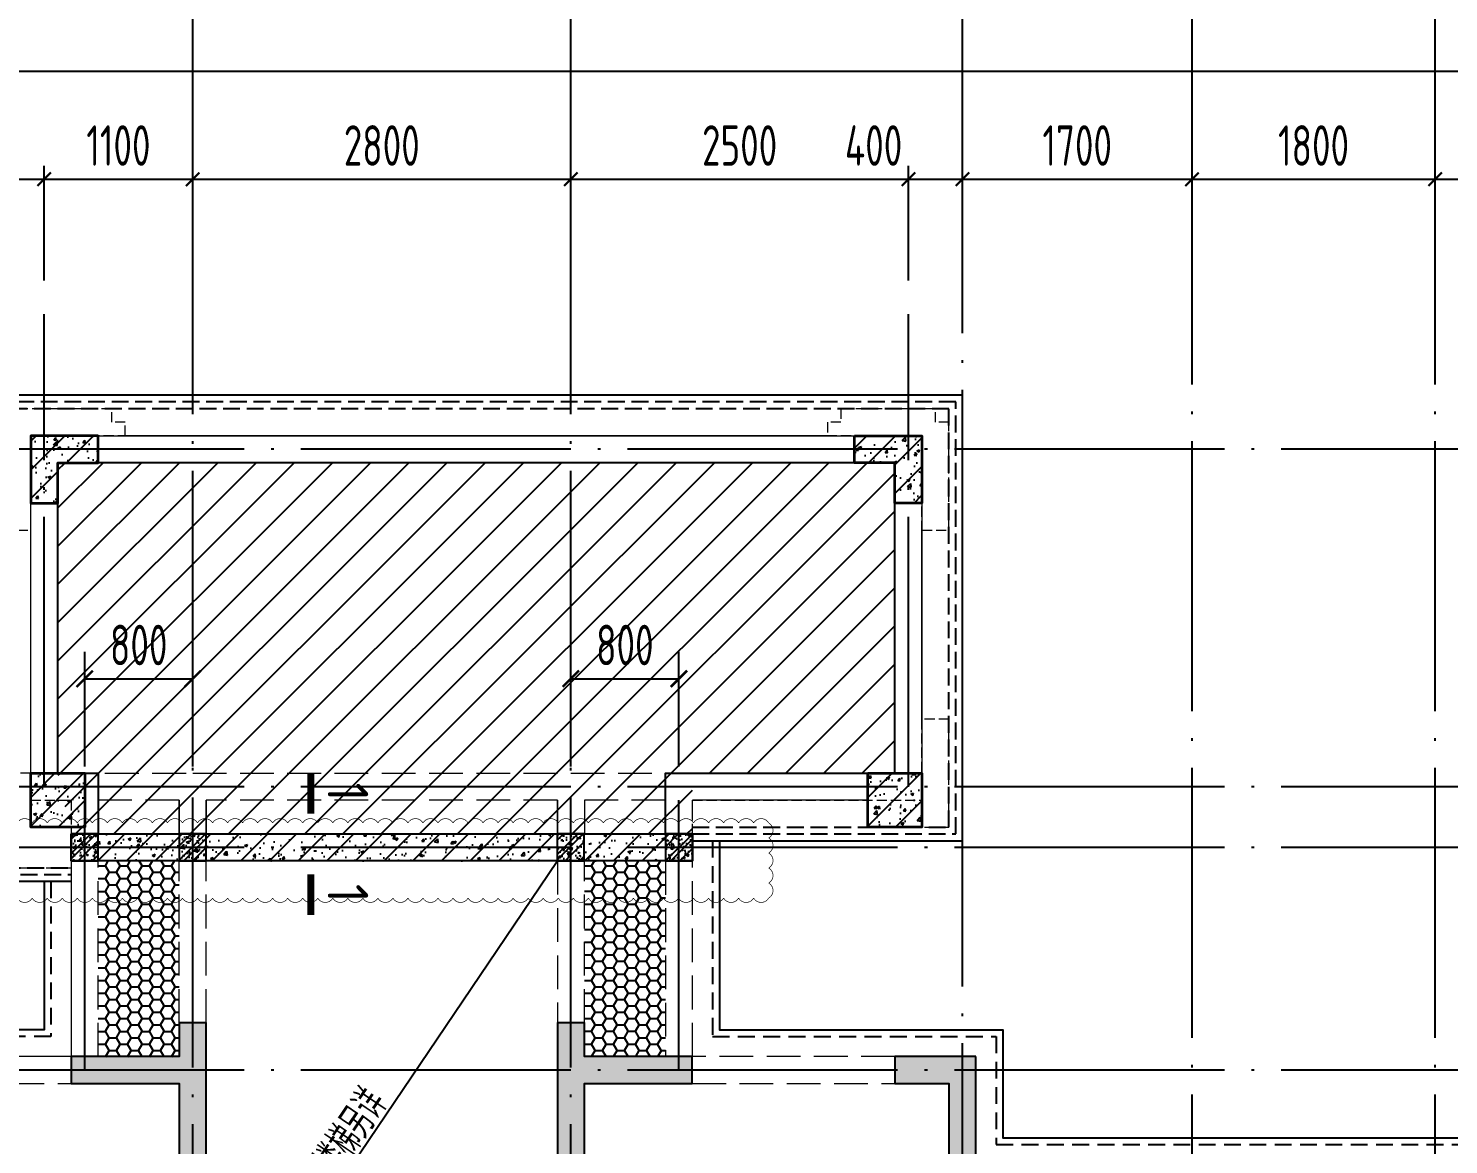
# Model space of a CAD drawing. Extents: x -1058961 to 23600, y -449123 to 2751847.
# Drawn here: x -297719 to -287202, y -42462 to -34193 of the extents above; entities that cross this region are included whole.
import ezdxf

# ---------------------------------------------------------------- set-up
doc = ezdxf.new("R2010")
doc.units = 0
doc.header["$LTSCALE"] = 1000
for name, pattern in [('__DASH', [0.35, 0.25, -0.1]), ('DASH', [0.35, 0.25, -0.1]), ('DOTE', [2.42, 2, -0.2, 0.02, -0.2]), ('HIDDEN', [0.375, 0.25, -0.125])]:
    doc.linetypes.add(name, pattern=pattern)
doc.layers.get('0').update_dxf_attribs({"linetype": 'CONTINUOUS'})
doc.layers.get('DEFPOINTS').update_dxf_attribs({"linetype": 'CONTINUOUS'})
for name, color, linetype in [('A-AXIS', 1, 'CONTINUOUS'), ('A-DOTE', 10, 'DOTE'), ('HATCH', 8, 'CONTINUOUS'), ('ROOF', 183, 'CONTINUOUS'), ('S-B板填充', 251, 'CONTINUOUS'), ('S-B板配筋号', 7, 'CONTINUOUS'), ('S-L主梁线', 4, 'DASH'), ('S-Q墙填充', 252, 'CONTINUOUS'), ('S-Q墙实线', 6, 'CONTINUOUS'), ('S-Q墙标注', 3, 'CONTINUOUS'), ('S-Y一般标注', 3, 'CONTINUOUS'), ('S-Z柱填充', 252, 'CONTINUOUS'), ('S-Z柱实线', 6, 'CONTINUOUS'), ('S-构造柱', 212, 'CONTINUOUS'), ('THICK', 6, 'CONTINUOUS'), ('看线', 251, 'CONTINUOUS'), ('立面-看线', 251, 'CONTINUOUS')]:
    doc.layers.add(name, color=color, linetype=linetype)
doc.layers.add('审图修改', color=2, linetype='CONTINUOUS', plot=False)
doc.layers.add('配箍校核', color=34, linetype='CONTINUOUS', plot=False)
doc.layers.add('平面-看线', color=45, linetype='CONTINUOUS', lineweight=15)
doc.styles.add('TSSD_DIMENSION', font='Tssdeng.shx', dxfattribs={"width": 0.7, "bigfont": 'tssdchn.shx'})
doc.styles.add('TSSD_Label', font='Tssdeng.shx', dxfattribs={"width": 0.7, "bigfont": 'hztxt.shx'})
doc.styles.add('TSSD_REIN', font='tssdeng.shx', dxfattribs={"width": 0.7, "height": 300, "bigfont": 'tssdchn.shx'})
doc.styles.add('结构文字', font='zstxt.shx', dxfattribs={"width": 0.7, "bigfont": 'zshz.shx'})
doc.dimstyles.new('STRUCK', dxfattribs={"dimtxt": 400, "dimasz": 121, "dimexe": 200, "dimexo": 150, "dimgap": 115, "dimtad": 1, "dimdec": 0, "dimdsep": 46, "dimtxsty": '结构文字', "dimblk": 'ARCHTICK', "dimcen": 400, "dimclrd": 3, "dimclre": 3, "dimclrt": 7, "dimadec": 0, "dimazin": 0, "dimtfac": 1, "dimtdec": 0, "dimtix": 1, "dimtmove": 2, "dimatfit": 3, "dimldrblk": '_DIMX', "dimfxl": 0, "dimtolj": 1, "dimtzin": 0, "dimarcsym": 0})
doc.dimstyles.new('TSSD_100_100', dxfattribs={"dimtxt": 300, "dimasz": 100, "dimexe": 100, "dimexo": 250, "dimgap": 100, "dimtad": 1, "dimdec": 0, "dimzin": 0, "dimdsep": 46, "dimtxsty": 'TSSD_DIMENSION', "dimblk": 'ARCHTICK', "dimcen": 0, "dimdle": 100, "dimclrt": 7, "dimadec": 0, "dimazin": 0, "dimtfac": 1, "dimtdec": 0, "dimtix": 1, "dimtmove": 2, "dimatfit": 3, "dimldrblk": 'ARCHTICK', "dimfxl": 0, "dimtolj": 1, "dimtzin": 0, "dimarcsym": 0})
pattern_1 = [(50, (46738.58, -83346.06), (215.17805, -18.82564), [22.5, -247.5]), (355, (46738.58, -83346.06), (-41.6254, 225.65764), [18, -198]), (100.4514, (46756.5, -83347.63), (173.55281, 206.83186), [19.12206, -210.34263]), (46.1842, (46738.58, -83286.06), (320.1723, -49.6557), [33.75, -371.25]), (96.6356, (46765.26, -83290.2), (280.3988, 292.23536), [28.6831, -315.5139]), (351.1842, (46738.58, -83286.06), (280.3986, 292.2356), [27, -297]), (21, (46768.58, -83301.06), (179.07212, -120.78567), [22.5, -247.5]), (326, (46768.58, -83301.06), (72.9946, 217.545), [18, -198]), (71.4514, (46783.5, -83311.13), (252.0668, 96.75915), [19.12206, -210.34263]), (37.5, (46738.58, -83346.06), (3.647957, 99.868156), [0, -195.6, 0, -201, 0, -198.75]), (7.5, (46738.58, -83346.06), (78.92086, 118.323514), [0, -114.6, 0, -191.1, 0, -75.75]), (327.5, (46671.68, -83346.06), (160.14673, -6.76646), [0, -75, 0, -234, 0, -310.5]), (317.5, (46641.68, -83346.06), (174.95585, 30.0315), [0, -97.5, 0, -155.4, 0, -220.5]), (45, (46738.58, -83346.06), (-106.06602, 106.06602), [])]

# ---------------------------------------------------------------- blocks, each defined once
blk = doc.blocks.new('_ArchTick')
at = {"color": 0, "linetype": 'ByBlock', "const_width": 0.15}
blk.add_lwpolyline([(-0.5, -0.5), (0.5, 0.5)], dxfattribs=at)
blk = doc.blocks.new('*D3140')
at = {"layer": 'DEFPOINTS', "color": 0}
for p in [(40700, 22100), (39600, 21100), (40700, 21100)]:
    blk.add_point(p, dxfattribs=at)
at = {"layer": 'S-Y一般标注', "color": 0, "lineweight": -2}
for p, q in [((39600, 21350), (39600, 22200)), ((40700, 21350), (40700, 22200)), ((39500, 22100), (40800, 22100))]:
    blk.add_line(p, q, dxfattribs=at)
at = {"layer": 'S-Y一般标注', "color": 0, "lineweight": -2, "xscale": 100, "yscale": 100, "zscale": 100, "rotation": 180}
blk.add_blockref('_ArchTick', (39600, 22100), dxfattribs=at)
at = {"layer": 'S-Y一般标注', "color": 0, "lineweight": -2, "xscale": 100, "yscale": 100, "zscale": 100}
blk.add_blockref('_ArchTick', (40700, 22100), dxfattribs=at)
at = {"layer": 'S-Y一般标注', "color": 7, "insert": (40150, 22350), "char_height": 300, "attachment_point": 5, "style": 'TSSD_DIMENSION'}
blk.add_mtext('\\A1;1100', dxfattribs=at)
blk = doc.blocks.new('*D3141')
at = {"layer": 'DEFPOINTS', "color": 0}
for p in [(43500, 22100), (40700, 21100), (43500, 21100)]:
    blk.add_point(p, dxfattribs=at)
at = {"layer": 'S-Y一般标注', "color": 0, "lineweight": -2}
for p, q in [((40700, 21350), (40700, 22200)), ((43500, 21350), (43500, 22200)), ((40600, 22100), (43600, 22100))]:
    blk.add_line(p, q, dxfattribs=at)
at = {"layer": 'S-Y一般标注', "color": 0, "lineweight": -2, "xscale": 100, "yscale": 100, "zscale": 100, "rotation": 180}
blk.add_blockref('_ArchTick', (40700, 22100), dxfattribs=at)
at = {"layer": 'S-Y一般标注', "color": 0, "lineweight": -2, "xscale": 100, "yscale": 100, "zscale": 100}
blk.add_blockref('_ArchTick', (43500, 22100), dxfattribs=at)
at = {"layer": 'S-Y一般标注', "color": 7, "insert": (42100, 22350), "char_height": 300, "attachment_point": 5, "style": 'TSSD_DIMENSION'}
blk.add_mtext('\\A1;2800', dxfattribs=at)
blk = doc.blocks.new('*D3142')
at = {"layer": 'DEFPOINTS', "color": 0}
for p in [(46400, 22100), (46000, 21100), (46400, 21100)]:
    blk.add_point(p, dxfattribs=at)
at = {"layer": 'S-Y一般标注', "color": 0, "lineweight": -2}
for p, q in [((46000, 21350), (46000, 22200)), ((46400, 21350), (46400, 22200)), ((45900, 22100), (46500, 22100))]:
    blk.add_line(p, q, dxfattribs=at)
at = {"layer": 'S-Y一般标注', "color": 0, "lineweight": -2, "xscale": 100, "yscale": 100, "zscale": 100, "rotation": 180}
blk.add_blockref('_ArchTick', (46000, 22100), dxfattribs=at)
at = {"layer": 'S-Y一般标注', "color": 0, "lineweight": -2, "xscale": 100, "yscale": 100, "zscale": 100}
blk.add_blockref('_ArchTick', (46400, 22100), dxfattribs=at)
at = {"layer": 'S-Y一般标注', "color": 7, "insert": (45742, 22350), "char_height": 300, "attachment_point": 5, "style": 'TSSD_DIMENSION'}
blk.add_mtext('\\A1;400', dxfattribs=at)
blk = doc.blocks.new('*D3143')
at = {"layer": 'DEFPOINTS', "color": 0}
for p in [(48100, 22100), (46400, 21100), (48100, 21100)]:
    blk.add_point(p, dxfattribs=at)
at = {"layer": 'S-Y一般标注', "color": 0, "lineweight": -2}
for p, q in [((46400, 21350), (46400, 22200)), ((48100, 21350), (48100, 22200)), ((46300, 22100), (48200, 22100))]:
    blk.add_line(p, q, dxfattribs=at)
at = {"layer": 'S-Y一般标注', "color": 0, "lineweight": -2, "xscale": 100, "yscale": 100, "zscale": 100, "rotation": 180}
blk.add_blockref('_ArchTick', (46400, 22100), dxfattribs=at)
at = {"layer": 'S-Y一般标注', "color": 0, "lineweight": -2, "xscale": 100, "yscale": 100, "zscale": 100}
blk.add_blockref('_ArchTick', (48100, 22100), dxfattribs=at)
at = {"layer": 'S-Y一般标注', "color": 7, "insert": (47250, 22350), "char_height": 300, "attachment_point": 5, "style": 'TSSD_DIMENSION'}
blk.add_mtext('\\A1;1700', dxfattribs=at)
blk = doc.blocks.new('*D3144')
at = {"layer": 'DEFPOINTS', "color": 0}
for p in [(49900, 22100), (48100, 21100), (49900, 21100)]:
    blk.add_point(p, dxfattribs=at)
at = {"layer": 'S-Y一般标注', "color": 0, "lineweight": -2}
for p, q in [((48100, 21350), (48100, 22200)), ((49900, 21350), (49900, 22200)), ((48000, 22100), (50000, 22100))]:
    blk.add_line(p, q, dxfattribs=at)
at = {"layer": 'S-Y一般标注', "color": 0, "lineweight": -2, "xscale": 100, "yscale": 100, "zscale": 100, "rotation": 180}
blk.add_blockref('_ArchTick', (48100, 22100), dxfattribs=at)
at = {"layer": 'S-Y一般标注', "color": 0, "lineweight": -2, "xscale": 100, "yscale": 100, "zscale": 100}
blk.add_blockref('_ArchTick', (49900, 22100), dxfattribs=at)
at = {"layer": 'S-Y一般标注', "color": 7, "insert": (49000, 22350), "char_height": 300, "attachment_point": 5, "style": 'TSSD_DIMENSION'}
blk.add_mtext('\\A1;1800', dxfattribs=at)
blk = doc.blocks.new('*D3145')
at = {"layer": 'DEFPOINTS', "color": 0}
for p in [(52800, 22100), (49900, 21100), (52800, 21100)]:
    blk.add_point(p, dxfattribs=at)
at = {"layer": 'S-Y一般标注', "color": 0, "lineweight": -2}
for p, q in [((49900, 21350), (49900, 22200)), ((52800, 21350), (52800, 22200)), ((49800, 22100), (52900, 22100))]:
    blk.add_line(p, q, dxfattribs=at)
at = {"layer": 'S-Y一般标注', "color": 0, "lineweight": -2, "xscale": 100, "yscale": 100, "zscale": 100, "rotation": 180}
blk.add_blockref('_ArchTick', (49900, 22100), dxfattribs=at)
at = {"layer": 'S-Y一般标注', "color": 0, "lineweight": -2, "xscale": 100, "yscale": 100, "zscale": 100}
blk.add_blockref('_ArchTick', (52800, 22100), dxfattribs=at)
at = {"layer": 'S-Y一般标注', "color": 7, "insert": (51350, 22350), "char_height": 300, "attachment_point": 5, "style": 'TSSD_DIMENSION'}
blk.add_mtext('\\A1;2900', dxfattribs=at)
blk = doc.blocks.new('*D3147')
at = {"layer": 'DEFPOINTS', "color": 0}
for p in [(54600, 22900), (4600, 21100), (54600, 21100)]:
    blk.add_point(p, dxfattribs=at)
at = {"layer": 'S-Y一般标注', "color": 0, "lineweight": -2}
for p, q in [((4600, 21350), (4600, 23000)), ((54600, 21350), (54600, 23000)), ((4500, 22900), (54700, 22900))]:
    blk.add_line(p, q, dxfattribs=at)
at = {"layer": 'S-Y一般标注', "color": 0, "lineweight": -2, "xscale": 100, "yscale": 100, "zscale": 100, "rotation": 180}
blk.add_blockref('_ArchTick', (4600, 22900), dxfattribs=at)
at = {"layer": 'S-Y一般标注', "color": 0, "lineweight": -2, "xscale": 100, "yscale": 100, "zscale": 100}
blk.add_blockref('_ArchTick', (54600, 22900), dxfattribs=at)
at = {"layer": 'S-Y一般标注', "color": 7, "insert": (29600, 23150), "char_height": 300, "attachment_point": 5, "style": 'TSSD_DIMENSION'}
blk.add_mtext('\\A1;50000', dxfattribs=at)
blk = doc.blocks.new('*D3162')
at = {"layer": 'DEFPOINTS', "color": 0}
for p in [(39600, 22100), (37800, 21100), (39600, 21100)]:
    blk.add_point(p, dxfattribs=at)
at = {"layer": 'S-Y一般标注', "color": 0, "lineweight": -2}
for p, q in [((37800, 21350), (37800, 22200)), ((39600, 21350), (39600, 22200)), ((37700, 22100), (39700, 22100))]:
    blk.add_line(p, q, dxfattribs=at)
at = {"layer": 'S-Y一般标注', "color": 0, "lineweight": -2, "xscale": 100, "yscale": 100, "zscale": 100, "rotation": 180}
blk.add_blockref('_ArchTick', (37800, 22100), dxfattribs=at)
at = {"layer": 'S-Y一般标注', "color": 0, "lineweight": -2, "xscale": 100, "yscale": 100, "zscale": 100}
blk.add_blockref('_ArchTick', (39600, 22100), dxfattribs=at)
at = {"layer": 'S-Y一般标注', "color": 7, "insert": (38700, 22350), "char_height": 300, "attachment_point": 5, "style": 'TSSD_DIMENSION'}
blk.add_mtext('\\A1;1800', dxfattribs=at)
blk = doc.blocks.new('*D3163')
at = {"layer": 'DEFPOINTS', "color": 0}
for p in [(46000, 22100), (43500, 21100), (46000, 21100)]:
    blk.add_point(p, dxfattribs=at)
at = {"layer": 'S-Y一般标注', "color": 0, "lineweight": -2}
for p, q in [((43500, 21350), (43500, 22200)), ((46000, 21350), (46000, 22200)), ((43400, 22100), (46100, 22100))]:
    blk.add_line(p, q, dxfattribs=at)
at = {"layer": 'S-Y一般标注', "color": 0, "lineweight": -2, "xscale": 100, "yscale": 100, "zscale": 100, "rotation": 180}
blk.add_blockref('_ArchTick', (43500, 22100), dxfattribs=at)
at = {"layer": 'S-Y一般标注', "color": 0, "lineweight": -2, "xscale": 100, "yscale": 100, "zscale": 100}
blk.add_blockref('_ArchTick', (46000, 22100), dxfattribs=at)
at = {"layer": 'S-Y一般标注', "color": 7, "insert": (44750, 22350), "char_height": 300, "attachment_point": 5, "style": 'TSSD_DIMENSION'}
blk.add_mtext('\\A1;2500', dxfattribs=at)
blk = doc.blocks.new('20210729.03492876')
at = {"layer": 'ROOF', "ltscale": 0.8}
for points in [[(40100, 13200), (42100, 13200), (42100, 16500), (34900, 16500), (34900, 12900), (35500, 12900)], [(39900, 13250), (39900, 13700), (41600, 13700), (41600, 16000), (35400, 16000), (35400, 13700), (35700, 13700), (35700, 13250)]]:
    blk.add_lwpolyline(points, dxfattribs=at)
at = {"layer": 'ROOF', "linetype": '__DASH', "ltscale": 0.5}
for points in [[(40100, 13250), (42050, 13250), (42050, 16450), (34950, 16450), (34950, 12950), (35500, 12950)], [(40100, 13300), (42000, 13300), (42000, 16400), (35000, 16400), (35000, 13000), (35500, 13000)]]:
    blk.add_lwpolyline(points, dxfattribs=at)
at = {"layer": '平面-看线', "linetype": 'DASH', "ltscale": 0.3}
for points in [[(40100, 13250), (40100, 13500), (41400, 13500), (41400, 13300), (42000, 13300), (42000, 14100), (41800, 14100), (41800, 15500), (42000, 15500), (42000, 16300), (41900, 16300), (41900, 16400), (41610, 16400), (41610, 16400), (41490, 16400), (41490, 16400), (41200, 16400), (41200, 16300), (41100, 16300), (41100, 16200), (35900, 16200), (35900, 16300), (35800, 16300), (35800, 16400), (35510, 16400), (35510, 16400), (35390, 16400), (35390, 16400), (35100, 16400)], [(35000, 15500), (35200, 15500), (35200, 13700), (35000, 13700)], [(35000, 13000), (35500, 13000)], [(40100, 13250), (40100, 13500), (41800, 13500), (41800, 16200), (35200, 16200), (35200, 13500), (35500, 13500), (35500, 13250)]]:
    blk.add_lwpolyline(points, dxfattribs=at)
at = {"layer": '看线', "color": 201, "linetype": 'HIDDEN', "ltscale": 0.5}
for points in [[(40250, 13200), (40250, 11750), (42350, 11750), (42350, 10950), (48750, 10950), (48750, 9950), (50550, 9950), (50550, 1550), (47600, 1550)], [(35350, 12900), (35350, 11750), (33250, 11750), (33250, 10950), (26850, 10950), (26850, 10950), (25300, 10950)]]:
    blk.add_lwpolyline(points, dxfattribs=at)
at = {"layer": '看线', "color": 201}
for points in [[(40300, 13200), (40300, 11800), (42400, 11800), (42400, 11000), (48800, 11000), (48800, 10000), (50600, 10000), (50600, 1500), (47750, 1500)], [(35300, 12900), (35300, 11800), (33200, 11800), (33200, 11000), (26800, 11000), (26800, 11000), (25300, 11000)]]:
    blk.add_lwpolyline(points, dxfattribs=at)
blk = doc.blocks.new('20210807.15313138')
at = {"layer": 'S-Q墙填充'}
h = blk.add_hatch(color=252, dxfattribs=at)
h.dxf.hatch_style = 1
h.paths.add_polyline_path([(97216, 67840), (97216, 68190), (97016, 68190), (97016, 67940), (96216, 67940), (96216, 67740), (97016, 67740), (97016, 66540), (97216, 66540)])
h = blk.add_hatch(color=252, dxfattribs=at)
h.dxf.hatch_style = 1
h.paths.add_polyline_path([(99816, 67840), (99816, 66540), (100016, 66540), (100016, 67740), (100815, 67740), (100815, 67940), (100016, 67940), (100016, 68190), (99816, 68190)])
h = blk.add_hatch(color=252, dxfattribs=at)
h.dxf.hatch_style = 1
h.paths.add_polyline_path([(102916, 67940), (102316, 67940), (102316, 67740), (102716, 67740), (102716, 66940), (102916, 66940)])
at = {"layer": 'S-Z柱填充'}
h = blk.add_hatch(dxfattribs=at)
h.set_pattern_fill('ARMORED', color=256, scale=30, style=0)
h.set_pattern_definition(pattern_1)
h.paths.add_polyline_path([(96416, 72540), (95916, 72540), (95916, 72040), (96116, 72040), (96116, 72340), (96416, 72340)])
h = blk.add_hatch(dxfattribs=at)
h.set_pattern_fill('ARMORED', color=256, scale=30, style=0)
h.set_pattern_definition(pattern_1)
h.paths.add_polyline_path([(102016, 72540), (102516, 72540), (102516, 72040), (102316, 72040), (102316, 72340), (102016, 72340)])
h = blk.add_hatch(dxfattribs=at)
h.set_pattern_fill('ARMORED', color=256, scale=30, style=0)
h.set_pattern_definition([(50, (-309492.94, 38050.78), (215.178055, -18.82564), [22.5, -247.5]), (355, (-309492.94, 38050.78), (-41.6254, 225.65764), [18, -198]), (100.4514, (-309475.01, 38049.21), (173.55281, 206.83186), [19.12206, -210.34263]), (46.1842, (-309492.94, 38110.78), (320.17231, -49.6557), [33.75, -371.25]), (96.6356, (-309466.26, 38106.64), (280.3988, 292.23536), [28.68309, -315.5139]), (351.1842, (-309492.94, 38110.78), (280.39858, 292.23558), [27, -297]), (21, (-309462.94, 38095.78), (179.072116, -120.78567), [22.5, -247.5]), (326, (-309462.94, 38095.78), (72.9946, 217.54501), [18, -198]), (71.4514, (-309448.02, 38085.71), (252.06679, 96.75915), [19.12206, -210.34263]), (37.5, (-309492.945, 38050.78), (3.647957, 99.868156), [0, -195.6, 0, -201, 0, -198.75]), (7.5, (-309492.94, 38050.78), (78.92086, 118.323514), [0, -114.6, 0, -191.1, 0, -75.75]), (327.5, (-309559.845, 38050.78), (160.146731, -6.766462), [0, -75, 0, -234, 0, -310.5]), (317.5, (-309589.84, 38050.78), (174.95585, 30.031495), [0, -97.5, 0, -155.4, 0, -220.5]), (45, (-309492.94, 38050.78), (-106.066017, 106.066017), [])])
h.paths.add_polyline_path([(95916, 70040), (96316, 70040), (96316, 69640), (95916, 69640)])
h = blk.add_hatch(dxfattribs=at)
h.set_pattern_fill('ARMORED', color=256, scale=30, style=0)
h.set_pattern_definition([(50, (-310292.94, 38050.78), (215.178055, -18.82564), [22.5, -247.5]), (355, (-310292.94, 38050.78), (-41.6254, 225.65764), [18, -198]), (100.4514, (-310275.01, 38049.2), (173.55281, 206.83186), [19.12206, -210.34263]), (46.1842, (-310292.94, 38110.78), (320.17231, -49.6557), [33.75, -371.25]), (96.6356, (-310266.26, 38106.64), (280.3988, 292.23536), [28.68309, -315.5139]), (351.1842, (-310292.94, 38110.78), (280.39858, 292.23558), [27, -297]), (21, (-310262.94, 38095.78), (179.072116, -120.78567), [22.5, -247.5]), (326, (-310262.94, 38095.78), (72.9946, 217.54501), [18, -198]), (71.4514, (-310248.02, 38085.71), (252.06679, 96.75915), [19.12206, -210.34263]), (37.5, (-310292.945, 38050.78), (3.647957, 99.868156), [0, -195.6, 0, -201, 0, -198.75]), (7.5, (-310292.94, 38050.78), (78.92086, 118.323514), [0, -114.6, 0, -191.1, 0, -75.75]), (327.5, (-310359.845, 38050.78), (160.146731, -6.766462), [0, -75, 0, -234, 0, -310.5]), (317.5, (-310389.84, 38050.78), (174.95585, 30.031495), [0, -97.5, 0, -155.4, 0, -220.5]), (45, (-310292.94, 38050.78), (-106.066017, 106.066017), [])])
h.paths.add_polyline_path([(102116, 70040), (102516, 70040), (102516, 69640), (102116, 69640)])
at = {"layer": 'S-L主梁线', "linetype": 'ByBlock', "lineweight": 18}
for p, q in [((96316, 72540), (102016, 72540)), ((95916, 70040), (95916, 72140)), ((102516, 72040), (102516, 70040)), ((102116, 69840), (100816, 69840)), ((96216, 69640), (96216, 67940)), ((96216, 69590), (96216, 69590)), ((96416, 69590), (97016, 69590)), ((97216, 69590), (99816, 69590)), ((100016, 69590), (100616, 69589)), ((96216, 67940), (94716, 67940))]:
    blk.add_line(p, q, dxfattribs=at)
at = {"layer": 'S-L主梁线', "linetype": 'DASH', "lineweight": 18}
for p, q in [((102016, 72340), (96316, 72340)), ((96116, 72140), (96116, 70040)), ((102316, 70040), (102316, 72040)), ((96116, 70040), (97116, 70040)), ((97116, 70040), (99916, 70040)), ((99916, 70040), (100716, 70040)), ((100716, 70040), (102116, 70040)), ((96416, 69490), (96416, 69840)), ((96416, 69840), (96416, 69590)), ((97016, 69840), (96416, 69840)), ((97016, 69840), (97016, 69590)), ((97016, 69590), (97016, 69840)), ((97216, 69590), (97216, 69840)), ((97216, 69840), (97216, 69590)), ((99816, 69840), (97216, 69840)), ((99816, 69840), (99816, 69590)), ((99816, 69590), (99816, 69840)), ((100016, 69840), (100016, 69590)), ((100016, 69840), (100016, 69590)), ((100616, 69840), (100016, 69840)), ((100616, 69840), (100616, 69589)), ((100616, 69589), (100616, 69840)), ((100816, 67940), (100816, 69840)), ((97016, 69390), (96416, 69390)), ((96416, 67940), (96416, 69390)), ((97016, 68190), (97016, 69390)), ((97216, 68190), (97216, 69390)), ((99816, 69390), (97216, 69390)), ((99816, 69390), (99816, 68190)), ((100616, 69389), (100016, 69390)), ((100016, 68190), (100016, 69390)), ((100616, 69389), (100616, 67940)), ((102316, 67940), (100816, 67940)), ((94716, 67740), (96216, 67740)), ((100815, 67740), (102316, 67740))]:
    blk.add_line(p, q, dxfattribs=at)
at = {"layer": 'S-Q墙实线'}
blk.add_lwpolyline([(97216, 67840), (97216, 68190), (97016, 68190), (97016, 67940), (96216, 67940), (96216, 67740), (97016, 67740), (97016, 66540), (97216, 66540), (97216, 67840)], dxfattribs=at)
for points in [[(99816, 67840), (99816, 66540), (100016, 66540), (100016, 67740), (100815, 67740), (100815, 67940), (100016, 67940), (100016, 68190), (99816, 68190)], [(102916, 67940), (102316, 67940), (102316, 67740), (102716, 67740), (102716, 66940), (102916, 66940)]]:
    blk.add_lwpolyline(points, close=True, dxfattribs=at)
at = {"layer": 'S-Z柱实线', "lineweight": 35}
for points in [[(96416, 72540), (95916, 72540), (95916, 72040), (96116, 72040), (96116, 72340), (96416, 72340), (96416, 72540)], [(102016, 72540), (102516, 72540), (102516, 72040), (102316, 72040), (102316, 72340), (102016, 72340), (102016, 72540)]]:
    blk.add_lwpolyline(points, dxfattribs=at)
for points in [[(95916, 70040), (96316, 70040), (96316, 69640), (95916, 69640)], [(102116, 70040), (102516, 70040), (102516, 69640), (102116, 69640)]]:
    blk.add_lwpolyline(points, close=True, dxfattribs=at)
blk = doc.blocks.new('20210730.02141516')
at = {"layer": 'S-构造柱'}
h = blk.add_hatch(dxfattribs=at)
h.set_pattern_fill('ARMORED', color=256, scale=15, angle=-90, style=0)
h.set_pattern_definition([(320, (-154189.41, 3278673.45), (-9.4128202, -107.5890274), [11.25, -123.75]), (265, (-154189.41, 3278673.45), (112.82882, 20.8127), [9, -99]), (10.4514, (-154190.19, 3278664.49), (103.4159313, -86.7764073), [9.5610285, -105.1713168]), (316.1842, (-154159.41, 3278673.45), (-24.827852, -160.0861573), [16.875, -185.625]), (6.6356, (-154161.48, 3278660.11), (146.117681, -140.199406), [14.341543, -157.75695]), (261.1842, (-154159.41, 3278673.45), (146.11779, -140.199292), [13.5, -148.5]), (291, (-154166.91, 3278658.45), (-60.3928336, -89.5360578), [11.25, -123.75]), (236, (-154166.91, 3278658.45), (108.7725068, -36.4972998), [9, -99]), (341.4514, (-154171.94, 3278650.99), (48.3795745, -126.0333943), [9.5610285, -105.1713168]), (307.5, (-154189.41, 3278673.454), (49.93407807, -1.8239783), [0, -97.8, 0, -100.5, 0, -99.375]), (277.5, (-154189.41, 3278673.454), (59.1617568, -39.4604306), [0, -57.3, 0, -95.55, 0, -37.875]), (237.5, (-154189.41, 3278706.904), (-3.38323076, -80.07336543), [0, -37.5, 0, -117, 0, -155.25]), (227.5, (-154189.41, 3278721.904), (15.0157473, -87.4779254), [0, -48.75, 0, -77.7, 0, -110.25]), (315, (-154189.41, 3278673.454), (53.0330086, 53.0330086), [])])
h.paths.add_polyline_path([(200, 200), (200, 0), (0, 0), (0, 200)])
blk.add_lwpolyline([(200, 200), (200, 0), (0, 0), (0, 200)], close=True, dxfattribs=at)
blk = doc.blocks.new('20210809.18285270')
at = {"layer": 'ROOF', "xscale": -1, "rotation": 4.61764226855621e-08}
for p in [(35500, 12550), (36300, 12550), (39100, 12550), (39900, 12550)]:
    blk.add_blockref('20210730.02141516', p, dxfattribs=at)
blk = doc.blocks.new('*D2749')
at = {"layer": 'DEFPOINTS', "color": 0}
for p in [(-296502, -39011), (-297302, -39811), (-296502, -39811)]:
    blk.add_point(p, dxfattribs=at)
at = {"layer": 'S-Q墙标注', "color": 3, "lineweight": -2}
for p, q in [((-297302, -39661), (-297302, -38811)), ((-296502, -39661), (-296502, -38811)), ((-297302, -39011), (-296502, -39011))]:
    blk.add_line(p, q, dxfattribs=at)
at = {"layer": 'S-Q墙标注', "color": 3, "lineweight": -2, "xscale": 121, "yscale": 121, "zscale": 121, "rotation": 180}
blk.add_blockref('_ArchTick', (-297302, -39011), dxfattribs=at)
at = {"layer": 'S-Q墙标注', "color": 3, "lineweight": -2, "xscale": 121, "yscale": 121, "zscale": 121}
blk.add_blockref('_ArchTick', (-296502, -39011), dxfattribs=at)
at = {"layer": 'S-Q墙标注', "color": 7, "insert": (-296902, -38761), "char_height": 300, "attachment_point": 5, "style": 'TSSD_REIN'}
blk.add_mtext('\\A1;800', dxfattribs=at)
blk = doc.blocks.new('_DIMX')
blk.add_line((-150, 0), (150, 0))
at = {"const_width": 50}
blk.add_lwpolyline([(-70, -70), (70, 70)], dxfattribs=at)
blk = doc.blocks.new('*D2750')
at = {"layer": 'DEFPOINTS', "color": 0}
for p in [(-292902, -39011), (-293702, -39811), (-292902, -39811)]:
    blk.add_point(p, dxfattribs=at)
at = {"layer": 'S-Q墙标注', "color": 3, "lineweight": -2}
for p, q in [((-293702, -39661), (-293702, -38811)), ((-292902, -39661), (-292902, -38811)), ((-293702, -39011), (-292902, -39011))]:
    blk.add_line(p, q, dxfattribs=at)
at = {"layer": 'S-Q墙标注', "color": 3, "lineweight": -2, "xscale": 121, "yscale": 121, "zscale": 121, "rotation": 180}
blk.add_blockref('_ArchTick', (-293702, -39011), dxfattribs=at)
at = {"layer": 'S-Q墙标注', "color": 3, "lineweight": -2, "xscale": 121, "yscale": 121, "zscale": 121}
blk.add_blockref('_ArchTick', (-292902, -39011), dxfattribs=at)
at = {"layer": 'S-Q墙标注', "color": 7, "insert": (-293302, -38761), "char_height": 300, "attachment_point": 5, "style": 'TSSD_REIN'}
blk.add_mtext('\\A1;800', dxfattribs=at)
blk = doc.blocks.new('20210726.16350016')
at = {"layer": 'A-AXIS'}
for p, q in [((40700, 21100), (40700, 23900)), ((43500, 21100), (43500, 23900)), ((46400, 21100), (46400, 23900)), ((48100, 21100), (48100, 23900)), ((49900, 21100), (49900, 23900))]:
    blk.add_line(p, q, dxfattribs=at)
at = {"layer": 'A-DOTE'}
for p, q in [((39600, 17600), (39600, 21100)), ((40700, 13100.3), (40700, 21100)), ((43500, 13100.3), (43500, 21100)), ((46000, 17600), (46000, 21100)), ((46400, 13700), (46400, 21100)), ((48100, 10900), (48100, 21100)), ((49900, 10900), (49900, 21100)), ((55600, 20100), (3600, 20100)), ((55600, 17600), (3600, 17600)), ((39900, 15500), (39900, 17600)), ((44300, 15500), (44300, 17600)), ((55600, 17150), (3600, 17150)), ((55600, 15500), (3600, 15500))]:
    blk.add_line(p, q, dxfattribs=at)
at = {"layer": 'S-Y一般标注'}
for base, p1, p2, picture, middle in [((54600, 22900), (4600, 21100), (54600, 21100), '*D3147', (29600, 23150)), ((39600, 22100), (37800, 21100), (39600, 21100), '*D3162', (38700, 22350)), ((40700, 22100), (39600, 21100), (40700, 21100), '*D3140', (40150, 22350)), ((43500, 22100), (40700, 21100), (43500, 21100), '*D3141', (42100, 22350)), ((46000, 22100), (43500, 21100), (46000, 21100), '*D3163', (44750, 22350)), ((48100, 22100), (46400, 21100), (48100, 21100), '*D3143', (47250, 22350)), ((49900, 22100), (48100, 21100), (49900, 21100), '*D3144', (49000, 22350)), ((52800, 22100), (49900, 21100), (52800, 21100), '*D3145', (51350, 22350))]:
    dim = blk.add_linear_dim(base=base, p1=p1, p2=p2, dimstyle='TSSD_100_100', dxfattribs=at)
    dim.commit()
    dim.dimension.update_dxf_attribs({"geometry": picture, "text_midpoint": middle})
dim = blk.add_linear_dim(base=(46400, 22100), p1=(46000, 21100), p2=(46400, 21100), dimstyle='TSSD_100_100', dxfattribs=at)
dim.commit()
dim.dimension.update_dxf_attribs({"geometry": '*D3142', "text_midpoint": (45741.9, 22350), "dimtype": 160})

msp = doc.modelspace()

# ---------------------------------------------------------------- hatches: boundary and pattern name
at = {"layer": 'HATCH'}
h = msp.add_hatch(dxfattribs=at)
h.set_pattern_fill('ARMORED', color=252, scale=30, style=0)
h.set_pattern_definition([(50, (-169640.49, -326241.33), (215.17805, -18.82564), [22.5, -247.5]), (355, (-169640.5, -326241.33), (-41.6254, 225.65764), [18, -198]), (100.4514, (-169622.56, -326242.9), (173.55281, 206.83186), [19.12206, -210.34263]), (46.1842, (-169640.5, -326181.33), (320.17231, -49.6557), [33.75, -371.25]), (96.6356, (-169613.8, -326185.47), (280.3988, 292.23536), [28.6831, -315.5139]), (351.1842, (-169640.5, -326181.33), (280.3986, 292.23558), [27, -297]), (21, (-169610.49, -326196.33), (179.07212, -120.78567), [22.5, -247.5]), (326, (-169610.5, -326196.33), (72.9946, 217.54501), [18, -198]), (71.4514, (-169595.57, -326206.4), (252.06679, 96.75915), [19.12206, -210.34263]), (37.5, (-169640.49, -326241.33), (3.647957, 99.868156), [0, -195.6, 0, -201, 0, -198.75]), (7.5, (-169640.49, -326241.33), (78.92086, 118.323514), [0, -114.6, 0, -191.1, 0, -75.75]), (327.5, (-169707.39, -326241.33), (160.14673, -6.766462), [0, -75, 0, -234, 0, -310.5]), (317.5, (-169737.39, -326241.33), (174.95585, 30.031495), [0, -97.5, 0, -155.4, 0, -220.5]), (45, (-169640.49, -326241.33), (-106.06602, 106.06602), [])])
h.paths.add_polyline_path([(-297401.78, -40160.82), (-292801.61, -40160.81), (-292801.61, -40360.72), (-297401.78, -40360.73)])
at = {"layer": 'S-B板填充'}
h = msp.add_hatch(dxfattribs=at)
h.set_pattern_fill('METAL', color=256, scale=50, style=0)
h.set_pattern_definition([(45, (-234868.08, -192054.6), (-141.42136, 141.42136), [])])
edge = h.paths.add_edge_path()
edge.add_line((-292802.02, -40160.79), (-297401.8, -40160.73))
edge.add_line((-297401.8, -40160.73), (-297502.02, -39710.73))
edge.add_line((-297502.02, -39710.73), (-297502.02, -39710.73))
edge.add_line((-297502.02, -39710.73), (-297502.01, -37410.73))
edge.add_line((-297502.01, -37410.73), (-291302.03, -37410.73))
edge.add_line((-291302.03, -37410.73), (-291302.02, -39710.73))
edge.add_line((-291302.02, -39710.73), (-292802.04, -39710.7))
edge.add_line((-292802.04, -39710.7), (-292802.02, -40160.73))
at = {"layer": 'S-B板填充', "linetype": 'ByBlock'}
h = msp.add_hatch(dxfattribs=at)
h.set_pattern_fill('HONEY', color=252, scale=17.142857, style=0)
h.set_pattern_definition([(0, (-241522.74, -223946.993), (81.642857, 47.136514), [54.42857, -108.857143]), (120, (-241522.74, -223946.993), (-81.642847, 47.136531), [54.42857, -108.857143]), (60, (-241522.74, -223946.993), (1e-05, 94.273045), [-108.857143, 54.42857])])
h.paths.add_polyline_path([(-297201.5, -41810.59), (-296601.36, -41810.59), (-296601.51, -40360.62), (-297201.5, -40360.62)])
h = msp.add_hatch(dxfattribs=at)
h.set_pattern_fill('HONEY', color=252, scale=17.142857, style=0)
h.set_pattern_definition([(0, (-237922.93, -223946.857), (81.642857, 47.136514), [54.42857, -108.857143]), (120, (-237922.93, -223946.857), (-81.642847, 47.136531), [54.42857, -108.857143]), (60, (-237922.93, -223946.857), (1e-05, 94.273045), [-108.857143, 54.42857])])
h.paths.add_polyline_path([(-293601.69, -41810.45), (-293001.55, -41810.45), (-293001.57, -40360.71), (-293601.75, -40360.63)])

# ---------------------------------------------------------------- linework, layer by layer
at = {"layer": 'S-B板配筋号', "color": 1}
msp.add_lwpolyline([(-296401.58, -44212.21), (-293802.06, -40362.48)], dxfattribs=at)
at = {"layer": 'THICK', "const_width": 50}
for points in [[(-295627.41, -40009.96), (-295627.41, -39709.96)], [(-295627.41, -40460.57), (-295627.41, -40760.57)]]:
    msp.add_lwpolyline(points, dxfattribs=at)
at = {"layer": '审图修改', "const_width": 5}
msp.add_lwpolyline([(-297801.98, -40079.25, -0.57735027), (-297690.68, -40079.25, -0.57735027), (-297579.38, -40079.25, -0.57735027), (-297468.08, -40079.25, -0.57735027), (-297356.78, -40079.25, -0.57735027), (-297245.48, -40079.25, -0.57735027), (-297134.18, -40079.25, -0.57735027), (-297022.88, -40079.25, -0.57735027), (-296911.58, -40079.25, -0.57735027), (-296800.28, -40079.25, -0.57735027), (-296688.97, -40079.25, -0.57735027), (-296577.67, -40079.25, -0.57735027), (-296466.37, -40079.25, -0.57735027), (-296355.07, -40079.25, -0.57735027), (-296243.77, -40079.25, -0.57735027), (-296132.47, -40079.25, -0.57735027), (-296021.17, -40079.25, -0.57735027), (-295909.87, -40079.25, -0.57735027), (-295798.57, -40079.25, -0.57735027), (-295687.27, -40079.25, -0.57735027), (-295575.97, -40079.25, -0.57735027), (-295464.67, -40079.25, -0.57735027), (-295353.37, -40079.25, -0.57735027), (-295242.06, -40079.25, -0.57735027), (-295130.76, -40079.25, -0.57735027), (-295019.46, -40079.25, -0.57735027), (-294908.16, -40079.25, -0.57735027), (-294796.86, -40079.25, -0.57735027), (-294685.56, -40079.25, -0.57735027), (-294574.26, -40079.25, -0.57735027), (-294462.96, -40079.25, -0.57735027), (-294351.66, -40079.25, -0.57735027), (-294240.36, -40079.25, -0.57735027), (-294129.06, -40079.25, -0.57735027), (-294017.76, -40079.25, -0.57735027), (-293906.45, -40079.25, -0.57735027), (-293795.15, -40079.25, -0.57735027), (-293683.85, -40079.25, -0.57735027), (-293572.55, -40079.25, -0.57735027), (-293461.25, -40079.25, -0.57735027), (-293349.95, -40079.25, -0.57735027), (-293238.65, -40079.25, -0.57735027), (-293127.35, -40079.25, -0.57735027), (-293016.05, -40079.25, -0.57735027), (-292904.75, -40079.25, -0.57735027), (-292793.45, -40079.25, -0.57735027), (-292682.15, -40079.25, -0.57735027), (-292570.84, -40079.25, -0.57735027), (-292459.54, -40079.25, -0.57735027), (-292348.24, -40079.25, -0.57735027), (-292236.94, -40079.25, -0.57735027), (-292236.94, -40190.55, -0.57735027), (-292236.94, -40301.86, -0.57735027), (-292236.94, -40413.16, -0.57735027), (-292236.94, -40524.46, -0.57735027), (-292236.94, -40635.76, -0.57735027), (-292348.24, -40635.76, -0.57735027), (-292459.54, -40635.76, -0.57735027), (-292570.84, -40635.76, -0.57735027), (-292682.15, -40635.76, -0.57735027), (-292793.45, -40635.76, -0.57735027), (-292904.75, -40635.76, -0.57735027), (-293016.05, -40635.76, -0.57735027), (-293127.35, -40635.76, -0.57735027), (-293238.65, -40635.76, -0.57735027), (-293349.95, -40635.76, -0.57735027), (-293461.25, -40635.76, -0.57735027), (-293572.55, -40635.76, -0.57735027), (-293683.85, -40635.76, -0.57735027), (-293795.15, -40635.76, -0.57735027), (-293906.45, -40635.76, -0.57735027), (-294017.76, -40635.76, -0.57735027), (-294129.06, -40635.76, -0.57735027), (-294240.36, -40635.76, -0.57735027), (-294351.66, -40635.76, -0.57735027), (-294462.96, -40635.76, -0.57735027), (-294574.26, -40635.76, -0.57735027), (-294685.56, -40635.76, -0.57735027), (-294796.86, -40635.76, -0.57735027), (-294908.16, -40635.76, -0.57735027), (-295019.46, -40635.76, -0.57735027), (-295130.76, -40635.76, -0.57735027), (-295242.06, -40635.76, -0.57735027), (-295353.37, -40635.76, -0.57735027), (-295464.67, -40635.76, -0.57735027), (-295575.97, -40635.76, -0.57735027), (-295687.27, -40635.76, -0.57735027), (-295798.57, -40635.76, -0.57735027), (-295909.87, -40635.76, -0.57735027), (-296021.17, -40635.76, -0.57735027), (-296132.47, -40635.76, -0.57735027), (-296243.77, -40635.76, -0.57735027), (-296355.07, -40635.76, -0.57735027), (-296466.37, -40635.76, -0.57735027), (-296577.67, -40635.76, -0.57735027), (-296688.97, -40635.76, -0.57735027), (-296800.28, -40635.76, -0.57735027), (-296911.58, -40635.76, -0.57735027), (-297022.88, -40635.76, -0.57735027), (-297134.18, -40635.76, -0.57735027), (-297245.48, -40635.76, -0.57735027), (-297356.78, -40635.76, -0.57735027), (-297468.08, -40635.76, -0.57735027), (-297579.38, -40635.76, -0.57735027), (-297690.68, -40635.76, -0.57735027), (-297801.98, -40635.76, -0.57735027)], format="xyb", dxfattribs=at)
at = {"layer": '立面-看线'}
msp.add_lwpolyline([(-297401.78, -40160.82), (-292801.61, -40160.81), (-292801.61, -40360.72), (-297401.78, -40360.73)], close=True, dxfattribs=at)

# ---------------------------------------------------------------- block references
msp.add_blockref('20210729.03492876', (-332902.02, -53410.73))
at = {"layer": 'A-DOTE'}
msp.add_blockref('20210726.16350016', (-337202.02, -57410.77), dxfattribs=at)
at = {"layer": 'S-Q墙填充'}
msp.add_blockref('20210807.15313138', (-393617.66, -109750.27), dxfattribs=at)
at = {"layer": '配箍校核'}
msp.add_blockref('20210809.18285270', (-332702.04, -52910.89), dxfattribs=at)

# ---------------------------------------------------------------- texts
at = {"layer": 'S-B板配筋号', "color": 1, "style": 'TSSD_REIN', "width": 0.7}
msp.add_text('楼梯另详', height=250, rotation=55.970982, dxfattribs=at).set_placement((-295411.88, -42706.09))
at = {"layer": 'THICK', "style": 'TSSD_Label'}
for p in [(-295502.41, -39779.19), (-295502.41, -40529.8)]:
    msp.add_text('1', height=300, rotation=270, dxfattribs=at).set_placement(p)

# ---------------------------------------------------------------- dimensions: what is measured, and where the dimension line sits
at = {"layer": 'S-Q墙标注'}
for base, p1, p2, picture, middle in [((-296502.02, -39010.73), (-297302.02, -39810.73), (-296502.02, -39810.73), '*D2749', (-296902.02, -38760.73)), ((-292902.02, -39010.73), (-293702.02, -39810.73), (-292902.02, -39810.73), '*D2750', (-293302.02, -38760.73))]:
    dim = msp.add_linear_dim(base=base, p1=p1, p2=p2, dimstyle='STRUCK', override={"dimtxt": 300, "dimgap": 100, "dimtxsty": 'TSSD_REIN'}, dxfattribs=at)
    dim.commit()
    dim.dimension.update_dxf_attribs({"geometry": picture, "text_midpoint": middle})

doc.saveas('drawing.dxf')
